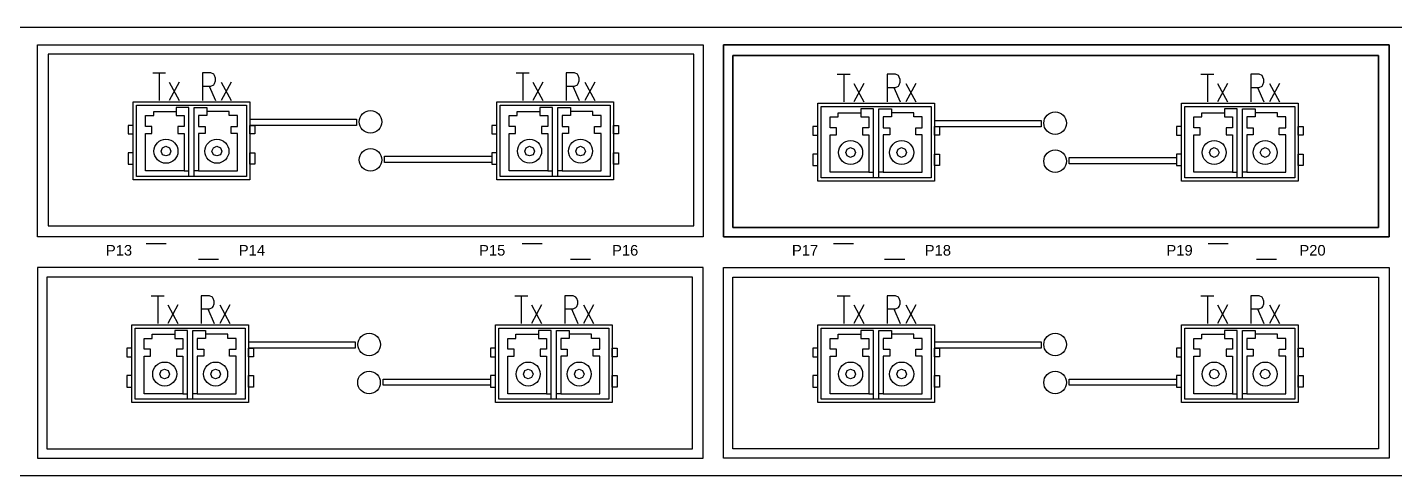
# Model space of a CAD drawing. Header units: millimetres. Extents: x 32.6 to 80.6, y 6.1 to 11.9.
# Drawn here: x 56.12 to 69.68, y 6.11 to 10.56 of the extents above; entities that cross this region are included whole.
import ezdxf

# ---------------------------------------------------------------- set-up
doc = ezdxf.new("R2010")
doc.units = ezdxf.units.MM
doc.styles.add('PDF Arial', font='arial.ttf')

msp = doc.modelspace()

# ---------------------------------------------------------------- linework, layer by layer
for points in [[(78.477, 10.558), (78.477, 6.112), (34.646, 6.112), (34.646, 10.558)], [(56.222, 10.385), (62.824, 10.385), (62.824, 8.481), (56.222, 8.481)], [(63.024, 8.481), (69.626, 8.481), (69.626, 10.385), (63.024, 10.385)], [(69.626, 8.481), (63.024, 8.481), (63.024, 10.385), (69.626, 10.385)], [(56.329, 8.588), (62.731, 8.588), (62.731, 10.292), (56.329, 10.292)], [(63.117, 8.574), (69.519, 8.574), (69.519, 10.278), (63.117, 10.278)], [(69.519, 8.574), (63.117, 8.574), (63.117, 10.278), (69.519, 10.278)], [(57.171, 9.818), (58.328, 9.818), (58.328, 9.047), (57.171, 9.047)], [(57.204, 9.785), (58.295, 9.785), (58.295, 9.08), (57.204, 9.08)], [(60.776, 9.818), (61.934, 9.818), (61.934, 9.047), (60.776, 9.047)], [(60.81, 9.785), (61.9, 9.785), (61.9, 9.08), (60.81, 9.08)], [(63.959, 9.805), (65.116, 9.805), (65.116, 9.033), (63.959, 9.033)], [(63.992, 9.772), (65.083, 9.772), (65.083, 9.067), (63.992, 9.067)], [(67.565, 9.805), (68.722, 9.805), (68.722, 9.033), (67.565, 9.033)], [(67.598, 9.772), (68.689, 9.772), (68.689, 9.067), (67.598, 9.067)], [(57.598, 9.683), (57.678, 9.683), (57.678, 9.575), (57.614, 9.575), (57.614, 9.506), (57.678, 9.506), (57.678, 9.134), (57.293, 9.134), (57.293, 9.506), (57.357, 9.506), (57.357, 9.575), (57.293, 9.575), (57.293, 9.683), (57.375, 9.683), (57.375, 9.724), (57.598, 9.724)], [(57.901, 9.683), (57.82, 9.683), (57.82, 9.575), (57.885, 9.575), (57.885, 9.506), (57.82, 9.506), (57.82, 9.134), (58.206, 9.134), (58.206, 9.506), (58.142, 9.506), (58.142, 9.575), (58.206, 9.575), (58.206, 9.683), (58.124, 9.683), (58.124, 9.724), (57.901, 9.724)], [(61.203, 9.683), (61.284, 9.683), (61.284, 9.575), (61.22, 9.575), (61.22, 9.506), (61.284, 9.506), (61.284, 9.134), (60.898, 9.134), (60.898, 9.506), (60.963, 9.506), (60.963, 9.575), (60.898, 9.575), (60.898, 9.683), (60.979, 9.683), (60.979, 9.724), (61.203, 9.724)], [(61.507, 9.683), (61.425, 9.683), (61.425, 9.575), (61.489, 9.575), (61.489, 9.506), (61.425, 9.506), (61.425, 9.134), (61.811, 9.134), (61.811, 9.506), (61.746, 9.506), (61.746, 9.575), (61.811, 9.575), (61.811, 9.683), (61.73, 9.683), (61.73, 9.724), (61.507, 9.724)], [(64.386, 9.67), (64.467, 9.67), (64.467, 9.562), (64.402, 9.562), (64.402, 9.492), (64.467, 9.492), (64.467, 9.121), (64.081, 9.121), (64.081, 9.492), (64.145, 9.492), (64.145, 9.562), (64.081, 9.562), (64.081, 9.67), (64.163, 9.67), (64.163, 9.711), (64.386, 9.711)], [(64.689, 9.67), (64.609, 9.67), (64.609, 9.562), (64.673, 9.562), (64.673, 9.492), (64.609, 9.492), (64.609, 9.121), (64.994, 9.121), (64.994, 9.492), (64.93, 9.492), (64.93, 9.562), (64.994, 9.562), (64.994, 9.67), (64.912, 9.67), (64.912, 9.711), (64.689, 9.711)], [(67.991, 9.67), (68.072, 9.67), (68.072, 9.562), (68.008, 9.562), (68.008, 9.492), (68.072, 9.492), (68.072, 9.121), (67.687, 9.121), (67.687, 9.492), (67.751, 9.492), (67.751, 9.562), (67.687, 9.562), (67.687, 9.67), (67.768, 9.67), (67.768, 9.711), (67.991, 9.711)], [(68.295, 9.67), (68.213, 9.67), (68.213, 9.562), (68.277, 9.562), (68.277, 9.492), (68.213, 9.492), (68.213, 9.121), (68.599, 9.121), (68.599, 9.492), (68.535, 9.492), (68.535, 9.562), (68.599, 9.562), (68.599, 9.67), (68.518, 9.67), (68.518, 9.711), (68.295, 9.711)], [(57.171, 9.586), (57.122, 9.586), (57.122, 9.501), (57.171, 9.501)], [(58.328, 9.586), (58.377, 9.586), (58.377, 9.501), (58.328, 9.501)], [(60.776, 9.586), (60.728, 9.586), (60.728, 9.501), (60.776, 9.501)], [(61.934, 9.586), (61.982, 9.586), (61.982, 9.501), (61.934, 9.501)], [(63.959, 9.573), (63.91, 9.573), (63.91, 9.488), (63.959, 9.488)], [(65.116, 9.573), (65.165, 9.573), (65.165, 9.488), (65.116, 9.488)], [(67.565, 9.573), (67.516, 9.573), (67.516, 9.488), (67.565, 9.488)], [(68.722, 9.573), (68.771, 9.573), (68.771, 9.488), (68.722, 9.488)], [(57.448, 9.329), (57.462, 9.364), (57.497, 9.378), (57.531, 9.364), (57.544, 9.329), (57.531, 9.295), (57.497, 9.282), (57.462, 9.295)], [(57.953, 9.329), (57.968, 9.364), (58.002, 9.378), (58.036, 9.364), (58.05, 9.329), (58.036, 9.295), (58.002, 9.282), (57.968, 9.295)], [(61.054, 9.329), (61.068, 9.364), (61.102, 9.378), (61.136, 9.364), (61.15, 9.329), (61.136, 9.295), (61.102, 9.282), (61.068, 9.295)], [(61.559, 9.329), (61.573, 9.364), (61.608, 9.378), (61.641, 9.364), (61.655, 9.329), (61.641, 9.295), (61.608, 9.282), (61.573, 9.295)], [(64.236, 9.316), (64.251, 9.35), (64.285, 9.365), (64.319, 9.35), (64.333, 9.316), (64.319, 9.282), (64.285, 9.268), (64.251, 9.282)], [(64.742, 9.316), (64.756, 9.35), (64.79, 9.365), (64.825, 9.35), (64.838, 9.316), (64.825, 9.282), (64.79, 9.268), (64.756, 9.282)], [(67.842, 9.316), (67.856, 9.35), (67.891, 9.365), (67.924, 9.35), (67.938, 9.316), (67.924, 9.282), (67.891, 9.268), (67.856, 9.282)], [(68.347, 9.316), (68.362, 9.35), (68.396, 9.365), (68.429, 9.35), (68.444, 9.316), (68.429, 9.282), (68.396, 9.268), (68.362, 9.282)], [(57.171, 9.314), (57.122, 9.314), (57.122, 9.201), (57.171, 9.201)], [(58.328, 9.314), (58.377, 9.314), (58.377, 9.201), (58.328, 9.201)], [(60.776, 9.314), (60.728, 9.314), (60.728, 9.201), (60.776, 9.201)], [(61.934, 9.314), (61.982, 9.314), (61.982, 9.201), (61.934, 9.201)], [(63.959, 9.301), (63.91, 9.301), (63.91, 9.187), (63.959, 9.187)], [(65.116, 9.301), (65.165, 9.301), (65.165, 9.187), (65.116, 9.187)], [(67.565, 9.301), (67.516, 9.301), (67.516, 9.187), (67.565, 9.187)], [(68.722, 9.301), (68.771, 9.301), (68.771, 9.187), (68.722, 9.187)], [(56.222, 6.285), (62.824, 6.285), (62.824, 8.175), (56.222, 8.175)], [(69.626, 6.285), (63.024, 6.285), (63.024, 8.175), (69.626, 8.175)], [(56.315, 6.378), (62.718, 6.378), (62.718, 8.082), (56.315, 8.082)], [(69.519, 6.378), (63.117, 6.378), (63.117, 8.082), (69.519, 8.082)], [(57.157, 7.609), (58.315, 7.609), (58.315, 6.837), (57.157, 6.837)], [(60.763, 7.609), (61.92, 7.609), (61.92, 6.837), (60.763, 6.837)], [(63.959, 7.609), (65.116, 7.609), (65.116, 6.837), (63.959, 6.837)], [(67.565, 7.609), (68.722, 7.609), (68.722, 6.837), (67.565, 6.837)], [(57.191, 7.575), (58.281, 7.575), (58.281, 6.87), (57.191, 6.87)], [(57.584, 7.473), (57.665, 7.473), (57.665, 7.366), (57.601, 7.366), (57.601, 7.296), (57.665, 7.296), (57.665, 6.925), (57.279, 6.925), (57.279, 7.296), (57.344, 7.296), (57.344, 7.366), (57.279, 7.366), (57.279, 7.473), (57.361, 7.473), (57.361, 7.514), (57.584, 7.514)], [(57.888, 7.473), (57.807, 7.473), (57.807, 7.366), (57.871, 7.366), (57.871, 7.296), (57.807, 7.296), (57.807, 6.925), (58.193, 6.925), (58.193, 7.296), (58.128, 7.296), (58.128, 7.366), (58.193, 7.366), (58.193, 7.473), (58.111, 7.473), (58.111, 7.514), (57.888, 7.514)], [(60.796, 7.575), (61.887, 7.575), (61.887, 6.87), (60.796, 6.87)], [(61.19, 7.473), (61.271, 7.473), (61.271, 7.366), (61.206, 7.366), (61.206, 7.296), (61.271, 7.296), (61.271, 6.925), (60.885, 6.925), (60.885, 7.296), (60.949, 7.296), (60.949, 7.366), (60.885, 7.366), (60.885, 7.473), (60.966, 7.473), (60.966, 7.514), (61.19, 7.514)], [(61.494, 7.473), (61.412, 7.473), (61.412, 7.366), (61.476, 7.366), (61.476, 7.296), (61.412, 7.296), (61.412, 6.925), (61.797, 6.925), (61.797, 7.296), (61.733, 7.296), (61.733, 7.366), (61.797, 7.366), (61.797, 7.473), (61.716, 7.473), (61.716, 7.514), (61.494, 7.514)], [(63.992, 7.575), (65.083, 7.575), (65.083, 6.87), (63.992, 6.87)], [(64.386, 7.473), (64.467, 7.473), (64.467, 7.366), (64.402, 7.366), (64.402, 7.296), (64.467, 7.296), (64.467, 6.925), (64.081, 6.925), (64.081, 7.296), (64.145, 7.296), (64.145, 7.366), (64.081, 7.366), (64.081, 7.473), (64.163, 7.473), (64.163, 7.514), (64.386, 7.514)], [(64.689, 7.473), (64.609, 7.473), (64.609, 7.366), (64.673, 7.366), (64.673, 7.296), (64.609, 7.296), (64.609, 6.925), (64.994, 6.925), (64.994, 7.296), (64.93, 7.296), (64.93, 7.366), (64.994, 7.366), (64.994, 7.473), (64.912, 7.473), (64.912, 7.514), (64.689, 7.514)], [(67.598, 7.575), (68.689, 7.575), (68.689, 6.87), (67.598, 6.87)], [(67.991, 7.473), (68.072, 7.473), (68.072, 7.366), (68.008, 7.366), (68.008, 7.296), (68.072, 7.296), (68.072, 6.925), (67.687, 6.925), (67.687, 7.296), (67.751, 7.296), (67.751, 7.366), (67.687, 7.366), (67.687, 7.473), (67.768, 7.473), (67.768, 7.514), (67.991, 7.514)], [(68.295, 7.473), (68.213, 7.473), (68.213, 7.366), (68.277, 7.366), (68.277, 7.296), (68.213, 7.296), (68.213, 6.925), (68.599, 6.925), (68.599, 7.296), (68.535, 7.296), (68.535, 7.366), (68.599, 7.366), (68.599, 7.473), (68.518, 7.473), (68.518, 7.514), (68.295, 7.514)], [(57.157, 7.377), (57.109, 7.377), (57.109, 7.292), (57.157, 7.292)], [(58.315, 7.377), (58.363, 7.377), (58.363, 7.292), (58.315, 7.292)], [(60.763, 7.377), (60.714, 7.377), (60.714, 7.292), (60.763, 7.292)], [(61.92, 7.377), (61.969, 7.377), (61.969, 7.292), (61.92, 7.292)], [(63.959, 7.377), (63.91, 7.377), (63.91, 7.292), (63.959, 7.292)], [(65.116, 7.377), (65.165, 7.377), (65.165, 7.292), (65.116, 7.292)], [(67.565, 7.377), (67.516, 7.377), (67.516, 7.292), (67.565, 7.292)], [(68.722, 7.377), (68.771, 7.377), (68.771, 7.292), (68.722, 7.292)], [(57.157, 7.104), (57.109, 7.104), (57.109, 6.991), (57.157, 6.991)], [(57.435, 7.12), (57.449, 7.154), (57.483, 7.169), (57.518, 7.154), (57.531, 7.12), (57.518, 7.085), (57.483, 7.072), (57.449, 7.085)], [(57.94, 7.12), (57.954, 7.154), (57.989, 7.169), (58.023, 7.154), (58.036, 7.12), (58.023, 7.085), (57.989, 7.072), (57.954, 7.085)], [(58.315, 7.104), (58.363, 7.104), (58.363, 6.991), (58.315, 6.991)], [(60.763, 7.104), (60.714, 7.104), (60.714, 6.991), (60.763, 6.991)], [(61.04, 7.12), (61.055, 7.154), (61.089, 7.169), (61.122, 7.154), (61.137, 7.12), (61.122, 7.085), (61.089, 7.072), (61.055, 7.085)], [(61.546, 7.12), (61.56, 7.154), (61.594, 7.169), (61.628, 7.154), (61.642, 7.12), (61.628, 7.085), (61.594, 7.072), (61.56, 7.085)], [(61.92, 7.104), (61.969, 7.104), (61.969, 6.991), (61.92, 6.991)], [(63.959, 7.104), (63.91, 7.104), (63.91, 6.991), (63.959, 6.991)], [(64.236, 7.12), (64.251, 7.154), (64.285, 7.169), (64.319, 7.154), (64.333, 7.12), (64.319, 7.085), (64.285, 7.072), (64.251, 7.085)], [(64.742, 7.12), (64.756, 7.154), (64.79, 7.169), (64.825, 7.154), (64.838, 7.12), (64.825, 7.085), (64.79, 7.072), (64.756, 7.085)], [(65.116, 7.104), (65.165, 7.104), (65.165, 6.991), (65.116, 6.991)], [(67.565, 7.104), (67.516, 7.104), (67.516, 6.991), (67.565, 6.991)], [(67.842, 7.12), (67.856, 7.154), (67.891, 7.169), (67.924, 7.154), (67.938, 7.12), (67.924, 7.085), (67.891, 7.072), (67.856, 7.085)], [(68.347, 7.12), (68.362, 7.154), (68.396, 7.169), (68.429, 7.154), (68.444, 7.12), (68.429, 7.085), (68.396, 7.072), (68.362, 7.085)], [(68.722, 7.104), (68.771, 7.104), (68.771, 6.991), (68.722, 6.991)]]:
    msp.add_lwpolyline(points, close=True)
for points in [[(57.365, 10.105), (57.492, 10.105)], [(57.428, 10.105), (57.428, 9.831)], [(57.86, 9.974), (57.942, 9.974), (57.97, 9.988), (57.979, 10.001), (57.989, 10.026), (57.989, 10.053), (57.979, 10.079), (57.97, 10.092), (57.942, 10.105), (57.86, 10.105), (57.86, 9.831)], [(60.969, 10.105), (61.098, 10.105)], [(61.034, 10.105), (61.034, 9.831)], [(61.466, 9.974), (61.548, 9.974), (61.576, 9.988), (61.584, 10.001), (61.593, 10.026), (61.593, 10.053), (61.584, 10.079), (61.576, 10.092), (61.548, 10.105), (61.466, 10.105), (61.466, 9.831)], [(64.153, 10.092), (64.28, 10.092)], [(64.216, 10.092), (64.216, 9.818)], [(64.648, 9.961), (64.73, 9.961), (64.758, 9.974), (64.767, 9.988), (64.777, 10.013), (64.777, 10.04), (64.767, 10.065), (64.758, 10.079), (64.73, 10.092), (64.648, 10.092), (64.648, 9.818)], [(67.758, 10.092), (67.886, 10.092)], [(67.822, 10.092), (67.822, 9.818)], [(68.254, 9.961), (68.336, 9.961), (68.364, 9.974), (68.373, 9.988), (68.382, 10.013), (68.382, 10.04), (68.373, 10.065), (68.364, 10.079), (68.336, 10.092), (68.254, 10.092), (68.254, 9.818)], [(57.529, 10.014), (57.629, 9.831)], [(57.629, 10.014), (57.529, 9.831)], [(57.924, 9.974), (57.989, 9.831)], [(58.043, 10.014), (58.143, 9.831)], [(58.143, 10.014), (58.043, 9.831)], [(61.134, 10.014), (61.234, 9.831)], [(61.234, 10.014), (61.134, 9.831)], [(61.53, 9.974), (61.593, 9.831)], [(61.649, 10.014), (61.748, 9.831)], [(61.748, 10.014), (61.649, 9.831)], [(64.317, 10.001), (64.417, 9.818)], [(64.417, 10.001), (64.317, 9.818)], [(64.713, 9.961), (64.777, 9.818)], [(64.831, 10.001), (64.931, 9.818)], [(64.931, 10.001), (64.831, 9.818)], [(67.923, 10.001), (68.022, 9.818)], [(68.022, 10.001), (67.923, 9.818)], [(68.318, 9.961), (68.382, 9.818)], [(68.437, 10.001), (68.537, 9.818)], [(68.537, 10.001), (68.437, 9.818)], [(57.723, 9.08), (57.723, 9.762), (57.598, 9.762), (57.598, 9.724)], [(57.776, 9.08), (57.776, 9.762), (57.901, 9.762), (57.901, 9.724)], [(61.328, 9.08), (61.328, 9.762), (61.203, 9.762), (61.203, 9.724)], [(61.382, 9.08), (61.382, 9.762), (61.507, 9.762), (61.507, 9.724)], [(58.328, 9.647), (59.385, 9.647), (59.385, 9.585), (58.328, 9.585)], [(64.511, 9.067), (64.511, 9.748), (64.386, 9.748), (64.386, 9.711)], [(64.564, 9.067), (64.564, 9.748), (64.689, 9.748), (64.689, 9.711)], [(65.116, 9.634), (66.173, 9.634), (66.173, 9.572), (65.116, 9.572)], [(68.117, 9.067), (68.117, 9.748), (67.991, 9.748), (67.991, 9.711)], [(68.17, 9.067), (68.17, 9.748), (68.295, 9.748), (68.295, 9.711)], [(60.728, 9.217), (59.662, 9.217), (59.662, 9.279), (60.728, 9.279)], [(67.516, 9.204), (66.451, 9.204), (66.451, 9.266), (67.516, 9.266)], [(57.678, 9.134), (57.723, 9.134)], [(57.82, 9.134), (57.776, 9.134)], [(61.284, 9.134), (61.328, 9.134)], [(61.425, 9.134), (61.382, 9.134)], [(64.467, 9.121), (64.511, 9.121)], [(64.609, 9.121), (64.564, 9.121)], [(68.072, 9.121), (68.117, 9.121)], [(68.213, 9.121), (68.17, 9.121)], [(57.3, 8.415), (57.5, 8.415)], [(61.027, 8.415), (61.227, 8.415)], [(64.115, 8.415), (64.315, 8.415)], [(67.829, 8.415), (68.028, 8.415)], [(58.019, 8.255), (57.819, 8.255)], [(61.706, 8.255), (61.506, 8.255)], [(64.821, 8.255), (64.621, 8.255)], [(68.508, 8.255), (68.308, 8.255)], [(57.351, 7.896), (57.479, 7.896)], [(57.415, 7.896), (57.415, 7.622)], [(57.847, 7.765), (57.929, 7.765), (57.957, 7.778), (57.965, 7.791), (57.975, 7.817), (57.975, 7.844), (57.965, 7.869), (57.957, 7.882), (57.929, 7.896), (57.847, 7.896), (57.847, 7.622)], [(60.956, 7.896), (61.085, 7.896)], [(61.02, 7.896), (61.02, 7.622)], [(61.453, 7.765), (61.535, 7.765), (61.562, 7.778), (61.571, 7.791), (61.58, 7.817), (61.58, 7.844), (61.571, 7.869), (61.562, 7.882), (61.535, 7.896), (61.453, 7.896), (61.453, 7.622)], [(64.153, 7.896), (64.28, 7.896)], [(64.216, 7.896), (64.216, 7.622)], [(64.648, 7.765), (64.73, 7.765), (64.758, 7.778), (64.767, 7.791), (64.777, 7.817), (64.777, 7.844), (64.767, 7.869), (64.758, 7.882), (64.73, 7.896), (64.648, 7.896), (64.648, 7.622)], [(67.758, 7.896), (67.886, 7.896)], [(67.822, 7.896), (67.822, 7.622)], [(68.254, 7.765), (68.336, 7.765), (68.364, 7.778), (68.373, 7.791), (68.382, 7.817), (68.382, 7.844), (68.373, 7.869), (68.364, 7.882), (68.336, 7.896), (68.254, 7.896), (68.254, 7.622)], [(57.515, 7.805), (57.615, 7.622)], [(57.615, 7.805), (57.515, 7.622)], [(57.911, 7.765), (57.975, 7.622)], [(58.03, 7.805), (58.129, 7.622)], [(58.129, 7.805), (58.03, 7.622)], [(61.121, 7.805), (61.221, 7.622)], [(61.221, 7.805), (61.121, 7.622)], [(61.517, 7.765), (61.58, 7.622)], [(61.635, 7.805), (61.735, 7.622)], [(61.735, 7.805), (61.635, 7.622)], [(64.317, 7.805), (64.417, 7.622)], [(64.417, 7.805), (64.317, 7.622)], [(64.713, 7.765), (64.777, 7.622)], [(64.831, 7.805), (64.931, 7.622)], [(64.931, 7.805), (64.831, 7.622)], [(67.923, 7.805), (68.022, 7.622)], [(68.022, 7.805), (67.923, 7.622)], [(68.318, 7.765), (68.382, 7.622)], [(68.437, 7.805), (68.537, 7.622)], [(68.537, 7.805), (68.437, 7.622)], [(57.709, 6.87), (57.709, 7.552), (57.584, 7.552), (57.584, 7.514)], [(57.763, 6.87), (57.763, 7.552), (57.888, 7.552), (57.888, 7.514)], [(61.315, 6.87), (61.315, 7.552), (61.19, 7.552), (61.19, 7.514)], [(61.368, 6.87), (61.368, 7.552), (61.494, 7.552), (61.494, 7.514)], [(64.511, 6.87), (64.511, 7.552), (64.386, 7.552), (64.386, 7.514)], [(64.564, 6.87), (64.564, 7.552), (64.689, 7.552), (64.689, 7.514)], [(68.117, 6.87), (68.117, 7.552), (67.991, 7.552), (67.991, 7.514)], [(68.17, 6.87), (68.17, 7.552), (68.295, 7.552), (68.295, 7.514)], [(58.315, 7.438), (59.372, 7.438), (59.372, 7.376), (58.315, 7.376)], [(65.116, 7.438), (66.173, 7.438), (66.173, 7.376), (65.116, 7.376)], [(60.714, 7.008), (59.649, 7.008), (59.649, 7.07), (60.714, 7.07)], [(67.516, 7.008), (66.451, 7.008), (66.451, 7.07), (67.516, 7.07)], [(57.665, 6.925), (57.709, 6.925)], [(57.807, 6.925), (57.763, 6.925)], [(61.271, 6.925), (61.315, 6.925)], [(61.412, 6.925), (61.368, 6.925)], [(64.467, 6.925), (64.511, 6.925)], [(64.609, 6.925), (64.564, 6.925)], [(68.072, 6.925), (68.117, 6.925)], [(68.213, 6.925), (68.17, 6.925)]]:
    msp.add_lwpolyline(points)
for centre, radius in [((59.524, 9.621), 0.112), ((66.312, 9.608), 0.112), ((57.497, 9.329), 0.119), ((58.002, 9.329), 0.119), ((59.524, 9.244), 0.112), ((61.102, 9.33), 0.119), ((61.607, 9.33), 0.119), ((64.285, 9.316), 0.119), ((64.791, 9.316), 0.119), ((67.89, 9.317), 0.119), ((68.395, 9.317), 0.119), ((66.312, 9.231), 0.112), ((59.511, 7.412), 0.112), ((66.312, 7.412), 0.112), ((57.484, 7.12), 0.119), ((57.989, 7.12), 0.119), ((61.088, 7.12), 0.119), ((61.594, 7.12), 0.119), ((64.285, 7.12), 0.119), ((64.791, 7.12), 0.119), ((67.89, 7.12), 0.119), ((68.395, 7.12), 0.119), ((59.51, 7.035), 0.112), ((66.312, 7.035), 0.112)]:
    msp.add_circle(centre, radius)

# ---------------------------------------------------------------- texts
at = {"char_height": 0.1048, "attachment_point": 7, "style": 'PDF Arial'}
for s, insert in [('P13', (56.901, 8.293)), ('P14', (58.219, 8.295)), ('P15', (60.601, 8.293)), ('P16', (61.919, 8.293)), ('P17', (63.703, 8.295)), ('P18', (65.02, 8.293)), ('P19', (67.416, 8.293)), ('P20', (68.734, 8.293))]:
    msp.add_mtext(s, dxfattribs=dict(at, insert=insert))

doc.saveas('drawing.dxf')
